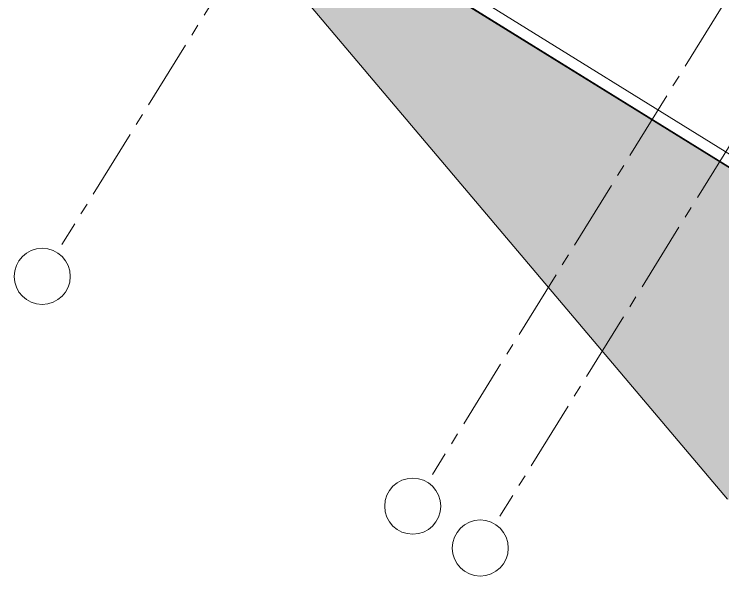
# Model space of a CAD drawing. Header units: millimetres. Extents: x 1373 to 40779, y 1939 to 6439.
# Drawn here: x 3100 to 3289.5, y 2185.8 to 2342.6 of the extents above; entities that cross this region are included whole.
import ezdxf

# ---------------------------------------------------------------- set-up
doc = ezdxf.new("R2010")
doc.units = ezdxf.units.MM
doc.linetypes.add('IMPORT-CENTER2', pattern=[112.5, 75, -12.5, 12.5, -12.5])
for name, color, linetype, lineweight in [('A-FLOR', 192, 'Continuous', 30), ('A-ROOF', 132, 'Continuous', 18), ('A-ROOF-PATT', 132, 'Continuous', 18), ('HESAPLAMALAR', 2, 'Continuous', 30), ('S-GRID', 252, 'IMPORT-CENTER2', 5), ('S-GRID-IDEN', 1, 'Continuous', 18)]:
    doc.layers.add(name, color=color, linetype=linetype, lineweight=lineweight)

# ---------------------------------------------------------------- blocks, each defined once
blk = doc.blocks.new('A$Cd4cd2942')
at = {"layer": 'A-ROOF-PATT'}
h = blk.add_hatch(dxfattribs=at)
h.set_pattern_fill('FP_78', color=256, style=0, pattern_type=2)
h.set_pattern_definition([(0, (1794.734, 2401.394), (63.448, 9.419), [15.226, -12.688, 17.763, -7.613, -32.989]), (0, (1794.734, 2401.394), (63.448, 9.419), [-53.29, 22.838, -10.15]), (0, (1809.907, 2401.786), (63.448, 9.419), [12.688, -48.214, 10.15, -15.226]), (0, (1840.49, 2400.805), (63.448, 9.419), [7.613, -78.666]), (97.621, (1794.734, 2401.394), (-22.82974, 9.41852), [9.107, -28.904]), (97.621, (1809.96, 2401.394), (-22.82974, 9.41852), [8.909, -29.102]), (97.621, (1822.648, 2401.394), (-22.82974, 9.41852), [8.315, -29.696]), (97.621, (1840.49, 2400.805), (-22.82974, 9.41852), [9.107, -28.904]), (97.621, (1848.103, 2400.805), (-22.82974, 9.41852), [9.107, -28.904]), (97.621, (1870.862, 2401.394), (-22.82974, 9.41852), [8.711, -29.3])])
h.paths.add_polyline_path([(2414.91, 2121.85), (1445.35, 2424.03), (515.35, 2121.85), (2383.99, 2121.85)])
at = {"layer": 'A-FLOR', "color": 1, "lineweight": 20}
blk.add_line((515.35, 2121.24), (2414.91, 2121.24), dxfattribs=at)
at = {"layer": 'A-ROOF'}
for p, q in [((1445.35, 2424.03), (515.35, 2121.85)), ((515.35, 2121.85), (2414.91, 2121.85)), ((2414.91, 2109.24), (515.35, 2109.24))]:
    blk.add_line(p, q, dxfattribs=at)
at = {"layer": 'S-GRID', "lineweight": 18}
for p, q in [((696.83, 66.61), (696.83, 2567.59)), ((1163.11, 66.61), (1163.11, 2567.59)), ((1248.11, 66.61), (1248.11, 2567.59))]:
    blk.add_line(p, q, dxfattribs=at)
at = {"layer": 'S-GRID-IDEN'}
for centre in [(696.83, 2607.59), (1163.11, 2607.59), (1248.11, 2607.59)]:
    blk.add_circle(centre, 30, dxfattribs=at)

msp = doc.modelspace()

# ---------------------------------------------------------------- block references
at = {"layer": 'HESAPLAMALAR', "color": 4, "xscale": -0.2499999999999999, "yscale": 0.2499999999999999, "zscale": 0.25, "rotation": 148.2085814663688}
msp.add_blockref('A$Cd4cd2942', (3302.87, 2918.35), dxfattribs=at)

doc.saveas('drawing.dxf')
